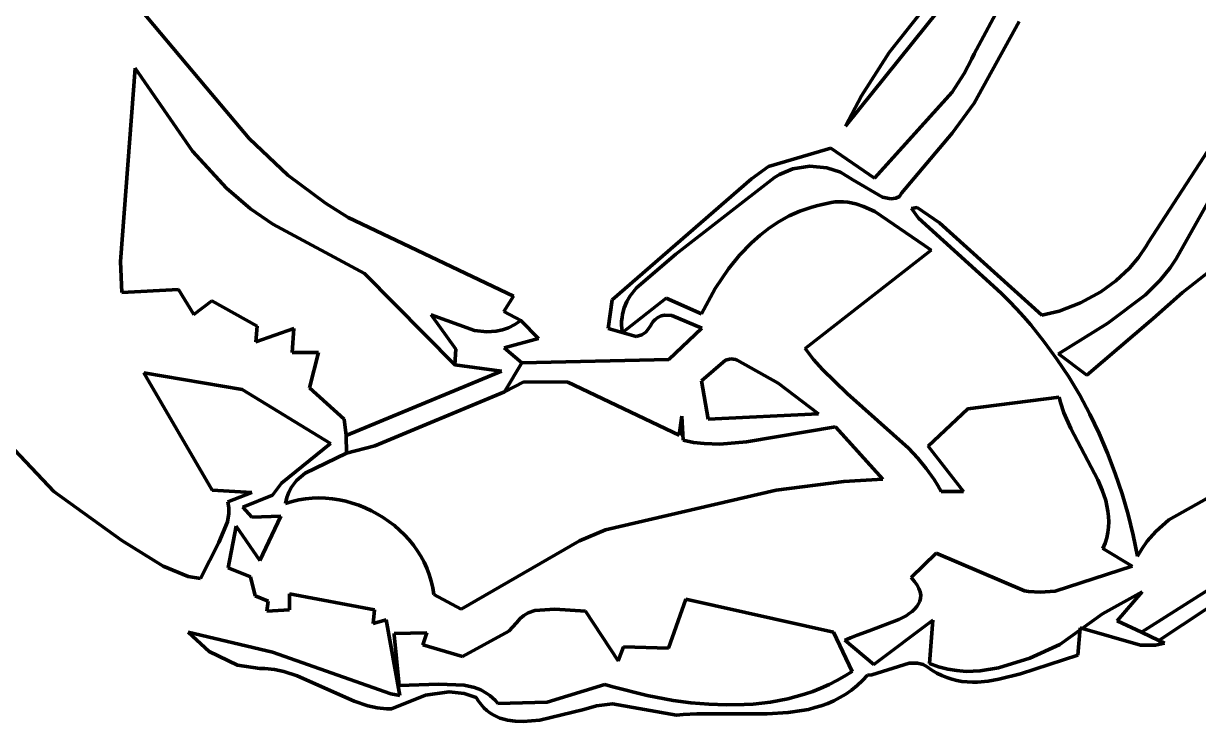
# Model space of a CAD drawing. Header units: millimetres. Extents: x 0 to 8.5, y 0 to 13.2.
# Drawn here: x 2.474 to 3.843, y 0.851 to 1.664 of the extents above; entities that cross this region are included whole.
import ezdxf

# ---------------------------------------------------------------- set-up
doc = ezdxf.new("R2010")
doc.units = ezdxf.units.MM
for name, color, linetype, lineweight in [('color#060606ff', 7, 'CONTINUOUS', 100), ('color#5c5c5cff', 7, 'CONTINUOUS', 100), ('color#ffffffff', 7, 'CONTINUOUS', 100)]:
    doc.layers.add(name, color=color, linetype=linetype, lineweight=lineweight)

msp = doc.modelspace()

# ---------------------------------------------------------------- linework, layer by layer
at = {"layer": 'color#060606ff'}
for p, q in [((3.6354, 1.7978), (3.4317, 1.5443)), ((3.4828, 1.6301), (3.5998, 1.7793)), ((2.5883, 1.7066), (2.6868, 1.5896)), ((3.5816, 1.6287), (3.6148, 1.6901)), ((3.6341, 1.6664), (3.5819, 1.5711)), ((3.9697, 1.6616), (3.8171, 1.3897)), ((3.4506, 1.5796), (3.4828, 1.6301)), ((3.7848, 1.409), (3.9325, 1.6366)), ((3.5699, 1.6057), (3.5789, 1.6228)), ((3.5789, 1.6228), (3.5816, 1.6287)), ((2.604, 1.6119), (2.5869, 1.3867)), ((2.6706, 1.5151), (2.604, 1.6119)), ((3.556, 1.5841), (3.5699, 1.6057)), ((2.6868, 1.5896), (2.7367, 1.5298)), ((3.4317, 1.5443), (3.4506, 1.5796)), ((3.4657, 1.4837), (3.556, 1.5841)), ((3.5819, 1.5711), (3.5561, 1.5363)), ((3.5561, 1.5363), (3.4972, 1.4664)), ((2.7367, 1.5298), (2.782, 1.4871)), ((2.7104, 1.472), (2.6706, 1.5151)), ((3.342, 1.4973), (3.4146, 1.5188)), ((3.4146, 1.5188), (3.4657, 1.4837)), ((3.3224, 1.4828), (3.342, 1.4973)), ((3.3704, 1.4945), (3.3549, 1.4882)), ((3.3901, 1.4976), (3.3704, 1.4945)), ((3.41, 1.4958), (3.3901, 1.4976)), ((3.4258, 1.4906), (3.41, 1.4958)), ((2.782, 1.4871), (2.8256, 1.4545)), ((3.1597, 1.3418), (3.3224, 1.4828)), ((3.3491, 1.4847), (3.234, 1.3951)), ((3.3549, 1.4882), (3.3491, 1.4847)), ((3.4403, 1.482), (3.4258, 1.4906)), ((3.4748, 1.4617), (3.4403, 1.482)), ((2.7382, 1.4479), (2.7104, 1.472)), ((3.4972, 1.4664), (3.4947, 1.4622)), ((2.8256, 1.4545), (2.8521, 1.438)), ((3.3979, 1.4515), (3.4047, 1.4531)), ((3.4047, 1.4531), (3.4099, 1.4544)), ((3.4099, 1.4544), (3.4149, 1.4554)), ((3.4149, 1.4554), (3.4199, 1.456)), ((3.4199, 1.456), (3.4248, 1.4562)), ((3.4248, 1.4562), (3.4296, 1.456)), ((3.4296, 1.456), (3.4344, 1.4556)), ((3.4344, 1.4556), (3.4437, 1.4537)), ((3.4437, 1.4537), (3.4528, 1.4508)), ((3.4845, 1.4597), (3.4748, 1.4617)), ((3.4905, 1.4606), (3.4845, 1.4597)), ((3.4947, 1.4622), (3.4905, 1.4606)), ((2.7645, 1.4302), (2.7382, 1.4479)), ((2.8521, 1.438), (3.0448, 1.3463)), ((3.3543, 1.4331), (3.3661, 1.4397)), ((3.3661, 1.4397), (3.3784, 1.4452)), ((3.3784, 1.4452), (3.3913, 1.4497)), ((3.3913, 1.4497), (3.3979, 1.4515)), ((3.4528, 1.4508), (3.466, 1.4448)), ((3.466, 1.4448), (3.5237, 1.4051)), ((3.5088, 1.4484), (3.5152, 1.4497)), ((3.5169, 1.4373), (3.5088, 1.4484)), ((3.5152, 1.4497), (3.5412, 1.4316)), ((3.8247, 1.3507), (3.9389, 1.4403)), ((2.8712, 1.3725), (2.7645, 1.4302)), ((3.3324, 1.4175), (3.3431, 1.4257)), ((3.3431, 1.4257), (3.3543, 1.4331)), ((3.6044, 1.3578), (3.5169, 1.4373)), ((3.5412, 1.4316), (3.6606, 1.3241)), ((3.3223, 1.4085), (3.3324, 1.4175)), ((3.3081, 1.3939), (3.3223, 1.4085)), ((3.5316, 1.3998), (3.3849, 1.2852)), ((3.5237, 1.4051), (3.5316, 1.3998)), ((3.7732, 1.3912), (3.7821, 1.4044)), ((3.7821, 1.4044), (3.7848, 1.409)), ((2.5869, 1.3867), (2.5883, 1.3504)), ((3.234, 1.3951), (3.188, 1.3559)), ((3.2953, 1.378), (3.3081, 1.3939)), ((3.7628, 1.3789), (3.7732, 1.3912)), ((3.8171, 1.3897), (3.8102, 1.3793)), ((2.9764, 1.2661), (2.8712, 1.3725)), ((3.28, 1.3553), (3.2953, 1.378)), ((3.747, 1.3641), (3.7628, 1.3789)), ((3.8102, 1.3793), (3.7986, 1.3649)), ((3.188, 1.3559), (3.1809, 1.3466)), ((3.6136, 1.3492), (3.6044, 1.3578)), ((3.7295, 1.3513), (3.747, 1.3641)), ((3.7986, 1.3649), (3.7814, 1.3477)), ((2.5883, 1.3504), (2.6544, 1.3539)), ((2.6544, 1.3539), (2.6721, 1.3249)), ((3.0448, 1.3463), (3.0334, 1.3285)), ((3.1717, 1.304), (3.2226, 1.3438)), ((3.1809, 1.3466), (3.177, 1.3399)), ((3.2226, 1.3438), (3.264, 1.3255)), ((3.264, 1.3255), (3.28, 1.3553)), ((3.6225, 1.3404), (3.6136, 1.3492)), ((3.7058, 1.3383), (3.7295, 1.3513)), ((3.7814, 1.3477), (3.7374, 1.3147)), ((3.7903, 1.3202), (3.8247, 1.3507)), ((2.6721, 1.3249), (2.6934, 1.3407)), ((2.6934, 1.3407), (2.7462, 1.3111)), ((3.0334, 1.3285), (3.0532, 1.318)), ((3.1551, 1.3085), (3.1597, 1.3418)), ((3.174, 1.3328), (3.1719, 1.3252)), ((3.177, 1.3399), (3.174, 1.3328)), ((3.6312, 1.3314), (3.6225, 1.3404)), ((3.6396, 1.3221), (3.6312, 1.3314)), ((3.6606, 1.3241), (3.6809, 1.3288)), ((3.6809, 1.3288), (3.7058, 1.3383)), ((2.9993, 1.3063), (2.9488, 1.3244)), ((2.9488, 1.3244), (2.9777, 1.2843)), ((3.0532, 1.318), (3.0462, 1.3132)), ((3.1709, 1.3172), (3.1708, 1.3129)), ((3.1713, 1.3213), (3.1709, 1.3172)), ((3.1719, 1.3252), (3.1713, 1.3213)), ((3.2078, 1.3166), (3.2061, 1.3143)), ((3.2095, 1.3185), (3.2078, 1.3166)), ((3.2132, 1.3215), (3.2095, 1.3185)), ((3.217, 1.3233), (3.2132, 1.3215)), ((3.221, 1.3242), (3.217, 1.3233)), ((3.2294, 1.3236), (3.221, 1.3242)), ((3.2644, 1.3088), (3.2294, 1.3236)), ((3.6478, 1.3127), (3.6396, 1.3221)), ((3.7374, 1.3147), (3.68, 1.279)), ((3.7131, 1.254), (3.7878, 1.3178)), ((3.7878, 1.3178), (3.7903, 1.3202)), ((2.7462, 1.3111), (2.7444, 1.2932)), ((2.7444, 1.2932), (2.7889, 1.3085)), ((2.7889, 1.3085), (2.7868, 1.2806)), ((3.0139, 1.3047), (2.9993, 1.3063)), ((3.0248, 1.3054), (3.0139, 1.3047)), ((3.032, 1.307), (3.0248, 1.3054)), ((3.0391, 1.3095), (3.032, 1.307)), ((3.0462, 1.3132), (3.0391, 1.3095)), ((3.1879, 1.2992), (3.1551, 1.3085)), ((3.1708, 1.3129), (3.1711, 1.3086)), ((3.1711, 1.3086), (3.1717, 1.304)), ((3.1945, 1.3011), (3.1879, 1.2992)), ((3.1991, 1.3044), (3.1945, 1.3011)), ((3.2019, 1.3076), (3.1991, 1.3044)), ((3.2045, 1.3118), (3.2019, 1.3076)), ((3.2061, 1.3143), (3.2045, 1.3118)), ((3.2259, 1.2723), (3.2644, 1.3088)), ((3.6635, 1.2932), (3.6478, 1.3127)), ((3.6782, 1.273), (3.6635, 1.2932)), ((2.7868, 1.2806), (2.8174, 1.2805)), ((2.8174, 1.2805), (2.8071, 1.2396)), ((2.9777, 1.2843), (2.9764, 1.2661)), ((3.3849, 1.2852), (3.3946, 1.2726)), ((3.68, 1.279), (3.7131, 1.254)), ((3.0344, 1.2348), (3.0547, 1.2686)), ((3.0547, 1.2686), (3.2259, 1.2723)), ((3.2918, 1.2717), (3.264, 1.2476)), ((3.2983, 1.2731), (3.2918, 1.2717)), ((3.3037, 1.2724), (3.2983, 1.2731)), ((3.3057, 1.2717), (3.3037, 1.2724)), ((3.3532, 1.2447), (3.3057, 1.2717)), ((3.3946, 1.2726), (3.4051, 1.2606)), ((3.4051, 1.2606), (3.4336, 1.2328)), ((3.6919, 1.2522), (3.6782, 1.273)), ((2.7287, 1.2376), (2.614, 1.2569)), ((2.614, 1.2569), (2.6938, 1.1201)), ((3.0567, 1.2463), (3.0344, 1.2348)), ((3.108, 1.2462), (3.0567, 1.2463)), ((3.2381, 1.1844), (3.108, 1.2462)), ((3.264, 1.2476), (3.2717, 1.2028)), ((3.7047, 1.2307), (3.6919, 1.2522)), ((2.8316, 1.1747), (2.7287, 1.2376)), ((2.8071, 1.2396), (2.8473, 1.2028)), ((3.4004, 1.209), (3.3532, 1.2447)), ((3.4336, 1.2328), (3.5051, 1.1691)), ((3.5745, 1.2148), (3.6807, 1.2284)), ((3.6807, 1.2284), (3.6823, 1.2223)), ((3.6823, 1.2223), (3.6864, 1.2101)), ((3.7165, 1.2086), (3.7047, 1.2307)), ((3.2409, 1.2064), (3.2381, 1.1844)), ((3.2424, 1.1783), (3.2409, 1.2064)), ((3.2717, 1.2028), (3.4004, 1.209)), ((3.5282, 1.1714), (3.5745, 1.2148)), ((3.6864, 1.2101), (3.6945, 1.1921)), ((3.7274, 1.1861), (3.7165, 1.2086)), ((2.8473, 1.2028), (2.85, 1.184)), ((3.4203, 1.1938), (3.3162, 1.1765)), ((3.4752, 1.133), (3.4203, 1.1938)), ((3.6945, 1.1921), (3.726, 1.1322)), ((2.85, 1.184), (2.8503, 1.1632)), ((3.2548, 1.1758), (3.2424, 1.1783)), ((3.7372, 1.1631), (3.7274, 1.1861)), ((2.5093, 1.1185), (2.4631, 1.1671)), ((2.7744, 1.1282), (2.8316, 1.1747)), ((3.2671, 1.1744), (3.2548, 1.1758)), ((3.2855, 1.1739), (3.2671, 1.1744)), ((3.3162, 1.1765), (3.2855, 1.1739)), ((3.5051, 1.1691), (3.5159, 1.1575)), ((3.5694, 1.1185), (3.5282, 1.1714)), ((2.8503, 1.1632), (2.8019, 1.1399)), ((3.5159, 1.1575), (3.5259, 1.1454)), ((3.7462, 1.1396), (3.7372, 1.1631)), ((2.8019, 1.1399), (2.7921, 1.1313)), ((3.5259, 1.1454), (3.5351, 1.1325)), ((3.7541, 1.1159), (3.7462, 1.1396)), ((2.7638, 1.1142), (2.7744, 1.1282)), ((2.7862, 1.1236), (2.7831, 1.1179)), ((2.7921, 1.1313), (2.7862, 1.1236)), ((3.351, 1.1203), (3.4298, 1.1302)), ((3.4298, 1.1302), (3.4752, 1.133)), ((3.5351, 1.1325), (3.5394, 1.1257)), ((3.5394, 1.1257), (3.5434, 1.1187)), ((3.726, 1.1322), (3.7311, 1.1201)), ((3.8878, 1.1301), (3.8085, 1.0854)), ((2.5885, 1.0616), (2.5093, 1.1185)), ((2.6938, 1.1201), (2.7398, 1.1176)), ((2.7398, 1.1176), (2.7119, 1.1066)), ((2.7295, 1.1002), (2.7638, 1.1142)), ((2.7808, 1.1115), (2.7793, 1.1046)), ((2.7831, 1.1179), (2.7808, 1.1115)), ((2.7946, 1.1088), (2.8023, 1.1101)), ((2.8023, 1.1101), (2.8102, 1.1108)), ((2.8102, 1.1108), (2.818, 1.1111)), ((2.818, 1.1111), (2.8259, 1.1108)), ((2.8259, 1.1108), (2.8337, 1.1101)), ((2.8337, 1.1101), (2.8416, 1.1088)), ((3.152, 1.0741), (3.351, 1.1203)), ((3.5434, 1.1187), (3.5694, 1.1185)), ((3.7311, 1.1201), (3.735, 1.108)), ((3.7611, 1.0918), (3.7541, 1.1159)), ((2.7119, 1.1066), (2.7129, 1.0997)), ((2.7129, 1.0997), (2.713, 1.093)), ((2.7397, 1.0887), (2.7295, 1.1002)), ((2.7793, 1.1046), (2.7869, 1.107)), ((2.7869, 1.107), (2.7946, 1.1088)), ((2.8416, 1.1088), (2.8493, 1.1072)), ((2.8493, 1.1072), (2.857, 1.105)), ((2.857, 1.105), (2.8645, 1.1025)), ((2.8645, 1.1025), (2.8719, 1.0995)), ((2.8719, 1.0995), (2.8792, 1.0961)), ((2.8792, 1.0961), (2.8862, 1.0923)), ((3.735, 1.108), (3.7365, 1.1019)), ((3.7365, 1.1019), (3.7376, 1.0958)), ((3.7376, 1.0958), (3.7383, 1.0896)), ((2.7116, 1.0833), (2.7016, 1.059)), ((2.713, 1.093), (2.7116, 1.0833)), ((2.7737, 1.0898), (2.7397, 1.0887)), ((2.7492, 1.0381), (2.7737, 1.0898)), ((2.8862, 1.0923), (2.893, 1.0882)), ((2.893, 1.0882), (2.8996, 1.0837)), ((2.8996, 1.0837), (2.906, 1.0788)), ((3.7383, 1.0896), (3.7385, 1.0834)), ((3.7385, 1.0834), (3.7383, 1.0772)), ((3.7672, 1.0676), (3.7611, 1.0918)), ((3.8085, 1.0854), (3.7935, 1.0721)), ((2.7122, 1.0297), (2.7216, 1.0783)), ((2.7216, 1.0783), (2.7492, 1.0381)), ((2.906, 1.0788), (2.912, 1.0737)), ((2.912, 1.0737), (2.9177, 1.0682)), ((2.9177, 1.0682), (2.9231, 1.0623)), ((3.1216, 1.061), (3.152, 1.0741)), ((3.7375, 1.071), (3.7362, 1.0647)), ((3.7383, 1.0772), (3.7375, 1.071)), ((3.7935, 1.0721), (3.7835, 1.0607)), ((2.6367, 1.0316), (2.5885, 1.0616)), ((2.7016, 1.059), (2.68, 1.0172)), ((2.9231, 1.0623), (2.9281, 1.0562)), ((2.9281, 1.0562), (2.9327, 1.0499)), ((2.9839, 0.9814), (3.1216, 1.061)), ((3.7343, 1.0584), (3.7318, 1.052)), ((3.7362, 1.0647), (3.7343, 1.0584)), ((3.7722, 1.0431), (3.7672, 1.0676)), ((3.7835, 1.0607), (3.7776, 1.0522)), ((2.9327, 1.0499), (2.9369, 1.0432)), ((2.9369, 1.0432), (2.9407, 1.0363)), ((3.5376, 1.0468), (3.5082, 1.0185)), ((3.6405, 1.0028), (3.5376, 1.0468)), ((3.7318, 1.052), (3.7658, 1.0316)), ((3.7776, 1.0522), (3.7722, 1.0431)), ((2.6658, 1.0194), (2.6367, 1.0316)), ((2.7384, 1.0192), (2.7122, 1.0297)), ((2.9407, 1.0363), (2.9439, 1.0292)), ((2.9439, 1.0292), (2.9467, 1.0218)), ((3.7658, 1.0316), (3.6763, 1.0025)), ((2.68, 1.0172), (2.6658, 1.0194)), ((2.7437, 0.9971), (2.7384, 1.0192)), ((2.9467, 1.0218), (2.949, 1.0142)), ((2.949, 1.0142), (2.9508, 1.0065)), ((3.5082, 1.0185), (3.5122, 1.0139)), ((3.5122, 1.0139), (3.5152, 1.0095)), ((2.9508, 1.0065), (2.9519, 0.9985)), ((3.5152, 1.0095), (3.5174, 1.0054)), ((3.5174, 1.0054), (3.5188, 1.0015)), ((3.5188, 1.0015), (3.5194, 0.9977)), ((3.6451, 1.0022), (3.6405, 1.0028)), ((3.6585, 1.0013), (3.6451, 1.0022)), ((3.6763, 1.0025), (3.6585, 1.0013)), ((3.7312, 0.9762), (3.7774, 1.0015)), ((3.7774, 1.0015), (3.7482, 0.968)), ((2.7589, 0.9909), (2.7437, 0.9971)), ((2.7575, 0.9792), (2.7589, 0.9909)), ((2.7839, 0.9993), (2.7836, 0.9805)), ((2.8827, 0.9805), (2.7839, 0.9993)), ((2.9519, 0.9985), (2.9839, 0.9814)), ((3.2456, 0.9932), (3.2256, 0.9361)), ((3.4176, 0.9545), (3.2456, 0.9932)), ((3.517, 0.9876), (3.515, 0.9845)), ((3.5185, 0.9908), (3.517, 0.9876)), ((3.5193, 0.9942), (3.5185, 0.9908)), ((3.5194, 0.9977), (3.5193, 0.9942)), ((2.7836, 0.9805), (2.7575, 0.9792)), ((2.8811, 0.9648), (2.8827, 0.9805)), ((3.057, 0.9742), (3.0525, 0.9704)), ((3.0619, 0.9771), (3.057, 0.9742)), ((3.0698, 0.9799), (3.0619, 0.9771)), ((3.0931, 0.9813), (3.0698, 0.9799)), ((3.1286, 0.9792), (3.0931, 0.9813)), ((3.1668, 0.9213), (3.1286, 0.9792)), ((3.5023, 0.9738), (3.4938, 0.9693)), ((3.5061, 0.9763), (3.5023, 0.9738)), ((3.5095, 0.9789), (3.5061, 0.9763)), ((3.5125, 0.9817), (3.5095, 0.9789)), ((3.515, 0.9845), (3.5125, 0.9817)), ((3.6815, 0.9401), (3.7312, 0.9762)), ((2.8966, 0.9691), (2.8811, 0.9648)), ((2.9124, 0.8808), (2.8966, 0.9691)), ((3.0484, 0.9656), (3.0394, 0.9558)), ((3.0525, 0.9704), (3.0484, 0.9656)), ((3.4938, 0.9693), (3.4594, 0.9561)), ((3.4646, 0.9171), (3.5336, 0.9687)), ((3.5336, 0.9687), (3.5295, 0.918)), ((3.7053, 0.9598), (3.7025, 0.928)), ((3.7755, 0.9396), (3.7053, 0.9598)), ((3.7482, 0.968), (3.7766, 0.9546)), ((2.6903, 0.9323), (2.6655, 0.9545)), ((2.6655, 0.9545), (2.7641, 0.9313)), ((2.9439, 0.954), (2.9056, 0.9533)), ((2.9056, 0.9533), (2.9057, 0.9517)), ((2.9057, 0.9517), (2.9115, 0.8924)), ((2.939, 0.94), (2.9439, 0.954)), ((3.0394, 0.9558), (2.9854, 0.9262)), ((3.4397, 0.909), (3.4176, 0.9545)), ((3.434, 0.9467), (3.4309, 0.9452)), ((3.4309, 0.9452), (3.4646, 0.9171)), ((3.4375, 0.9482), (3.434, 0.9467)), ((3.4413, 0.9498), (3.4375, 0.9482)), ((3.4455, 0.9513), (3.4413, 0.9498)), ((3.4594, 0.9561), (3.4455, 0.9513)), ((3.7766, 0.9546), (3.7971, 0.9449)), ((2.723, 0.9163), (2.6903, 0.9323)), ((2.7641, 0.9313), (2.9017, 0.8828)), ((2.9854, 0.9262), (2.939, 0.94)), ((3.1729, 0.9376), (3.1668, 0.9213)), ((3.2256, 0.9361), (3.1729, 0.9376)), ((3.6465, 0.9244), (3.6815, 0.9401)), ((3.7929, 0.9397), (3.7755, 0.9396)), ((3.8036, 0.9418), (3.7929, 0.9397)), ((3.7971, 0.9449), (3.8036, 0.9418)), ((3.506, 0.9186), (3.4623, 0.9051)), ((3.5155, 0.9187), (3.506, 0.9186)), ((3.5224, 0.9168), (3.5155, 0.9187)), ((3.5295, 0.918), (3.5402, 0.9142)), ((3.6099, 0.913), (3.6465, 0.9244)), ((3.7025, 0.928), (3.6356, 0.9063)), ((2.7493, 0.9123), (2.723, 0.9163)), ((2.7551, 0.9122), (2.7493, 0.9123)), ((2.7662, 0.9111), (2.7551, 0.9122)), ((2.7771, 0.9089), (2.7662, 0.9111)), ((2.7929, 0.9039), (2.7771, 0.9089)), ((2.8593, 0.8742), (2.7929, 0.9039)), ((3.4308, 0.9034), (3.4397, 0.909)), ((3.4575, 0.9046), (3.4515, 0.8982)), ((3.4623, 0.9051), (3.4575, 0.9046)), ((3.5269, 0.9144), (3.5224, 0.9168)), ((3.5325, 0.9104), (3.5269, 0.9144)), ((3.5381, 0.907), (3.5325, 0.9104)), ((3.5439, 0.9041), (3.5381, 0.907)), ((3.5402, 0.9142), (3.5509, 0.9115)), ((3.5497, 0.9017), (3.5439, 0.9041)), ((3.5509, 0.9115), (3.5617, 0.9098)), ((3.5617, 0.9098), (3.5725, 0.909)), ((3.5725, 0.909), (3.5886, 0.9096)), ((3.5886, 0.9096), (3.6099, 0.913)), ((3.6356, 0.9063), (3.6106, 0.8997)), ((2.9115, 0.8924), (2.958, 0.8939)), ((2.958, 0.8939), (2.9874, 0.893)), ((2.9874, 0.893), (2.9993, 0.8903)), ((2.9993, 0.8903), (3.0068, 0.8873)), ((3.0839, 0.8729), (3.1512, 0.8938)), ((3.1512, 0.8938), (3.1608, 0.8909)), ((3.1608, 0.8909), (3.2005, 0.881)), ((3.4032, 0.8895), (3.4126, 0.8936)), ((3.4126, 0.8936), (3.4218, 0.8983)), ((3.4218, 0.8983), (3.4308, 0.9034)), ((3.4452, 0.8924), (3.4388, 0.8872)), ((3.4515, 0.8982), (3.4452, 0.8924)), ((3.5556, 0.8998), (3.5497, 0.9017)), ((3.5615, 0.8983), (3.5556, 0.8998)), ((3.5675, 0.8973), (3.5615, 0.8983)), ((3.5736, 0.8967), (3.5675, 0.8973)), ((3.5797, 0.8964), (3.5736, 0.8967)), ((3.5858, 0.8965), (3.5797, 0.8964)), ((3.5982, 0.8976), (3.5858, 0.8965)), ((3.6106, 0.8997), (3.5982, 0.8976)), ((2.9017, 0.8828), (2.9124, 0.8808)), ((2.9422, 0.8812), (2.9026, 0.8652)), ((2.9697, 0.885), (2.9422, 0.8812)), ((2.9872, 0.8831), (2.9697, 0.885)), ((3.0014, 0.8787), (2.9872, 0.8831)), ((3.0041, 0.8742), (3.0014, 0.8787)), ((3.0068, 0.8873), (3.0139, 0.8833)), ((3.0139, 0.8833), (3.0173, 0.8808)), ((3.0173, 0.8808), (3.0205, 0.8781)), ((3.0205, 0.8781), (3.0237, 0.8749)), ((3.2005, 0.881), (3.2311, 0.8752)), ((3.3544, 0.8749), (3.3644, 0.877)), ((3.3644, 0.877), (3.3743, 0.8795)), ((3.3743, 0.8795), (3.384, 0.8824)), ((3.384, 0.8824), (3.3937, 0.8857)), ((3.3937, 0.8857), (3.4032, 0.8895)), ((3.4252, 0.8784), (3.4182, 0.8748)), ((3.4321, 0.8825), (3.4252, 0.8784)), ((3.4388, 0.8872), (3.4321, 0.8825)), ((2.8751, 0.869), (2.8593, 0.8742)), ((2.8858, 0.8666), (2.8751, 0.869)), ((2.8969, 0.8654), (2.8858, 0.8666)), ((2.9026, 0.8652), (2.8969, 0.8654)), ((3.0071, 0.8702), (3.0041, 0.8742)), ((3.0103, 0.8666), (3.0071, 0.8702)), ((3.0137, 0.8634), (3.0103, 0.8666)), ((3.0173, 0.8606), (3.0137, 0.8634)), ((3.0237, 0.8749), (3.0267, 0.8715)), ((3.0267, 0.8715), (3.0839, 0.8729)), ((3.1268, 0.8644), (3.0756, 0.8523)), ((3.1417, 0.8689), (3.1268, 0.8644)), ((3.1604, 0.8712), (3.1417, 0.8689)), ((3.2347, 0.8579), (3.1604, 0.8712)), ((3.2311, 0.8752), (3.2517, 0.8724)), ((3.2517, 0.8724), (3.2724, 0.8706)), ((3.2724, 0.8706), (3.2931, 0.8698)), ((3.2931, 0.8698), (3.3138, 0.8702)), ((3.3138, 0.8702), (3.324, 0.8709)), ((3.324, 0.8709), (3.3342, 0.8719)), ((3.3342, 0.8719), (3.3444, 0.8732)), ((3.3444, 0.8732), (3.3544, 0.8749)), ((3.3807, 0.8632), (3.3649, 0.8609)), ((3.3885, 0.8647), (3.3807, 0.8632)), ((3.3961, 0.8667), (3.3885, 0.8647)), ((3.4036, 0.869), (3.3961, 0.8667)), ((3.411, 0.8717), (3.4036, 0.869)), ((3.4182, 0.8748), (3.411, 0.8717)), ((3.0211, 0.8583), (3.0173, 0.8606)), ((3.025, 0.8562), (3.0211, 0.8583)), ((3.0291, 0.8545), (3.025, 0.8562)), ((3.0334, 0.8532), (3.0291, 0.8545)), ((3.0377, 0.8521), (3.0334, 0.8532)), ((3.0468, 0.8509), (3.0377, 0.8521)), ((3.0562, 0.8506), (3.0468, 0.8509)), ((3.0756, 0.8523), (3.0562, 0.8506)), ((3.2425, 0.8586), (3.2347, 0.8579)), ((3.2584, 0.8595), (3.2425, 0.8586)), ((3.3406, 0.8593), (3.2584, 0.8595)), ((3.3649, 0.8609), (3.3406, 0.8593))]:
    msp.add_line(p, q, dxfattribs=at)
at = {"layer": 'color#5c5c5cff'}
for p, q in [((2.9488, 1.3244), (2.9993, 1.3063)), ((2.9777, 1.2843), (2.9488, 1.3244)), ((3.0462, 1.3132), (3.0532, 1.318)), ((3.0532, 1.318), (3.0739, 1.2968)), ((2.9993, 1.3063), (3.0139, 1.3047)), ((3.0139, 1.3047), (3.0248, 1.3054)), ((3.0248, 1.3054), (3.032, 1.307)), ((3.032, 1.307), (3.0391, 1.3095)), ((3.0391, 1.3095), (3.0462, 1.3132)), ((3.0739, 1.2968), (3.034, 1.2862)), ((2.9764, 1.2661), (2.9777, 1.2843)), ((3.034, 1.2862), (3.0547, 1.2686)), ((3.0308, 1.2587), (2.9764, 1.2661)), ((3.0547, 1.2686), (3.0344, 1.2348)), ((2.85, 1.184), (3.0308, 1.2587)), ((3.0344, 1.2348), (2.8834, 1.1718)), ((2.8503, 1.1632), (2.85, 1.184)), ((2.8834, 1.1718), (2.8503, 1.1632)), ((3.7766, 0.9546), (3.9282, 1.0506)), ((3.9306, 1.0339), (3.7971, 0.9449)), ((3.7971, 0.9449), (3.7766, 0.9546))]:
    msp.add_line(p, q, dxfattribs=at)
at = {"layer": 'color#ffffffff'}
for p, q in [((3.4317, 1.5443), (3.6354, 1.7978)), ((3.5998, 1.7793), (3.4828, 1.6301)), ((2.6868, 1.5896), (2.5883, 1.7066)), ((3.6148, 1.6901), (3.5816, 1.6287)), ((3.5819, 1.5711), (3.6341, 1.6664)), ((3.8171, 1.3897), (3.9697, 1.6616)), ((3.4828, 1.6301), (3.4506, 1.5796)), ((3.9325, 1.6366), (3.7848, 1.409)), ((3.5789, 1.6228), (3.5699, 1.6057)), ((3.5816, 1.6287), (3.5789, 1.6228)), ((2.5869, 1.3867), (2.604, 1.6119)), ((2.604, 1.6119), (2.6706, 1.5151)), ((3.5699, 1.6057), (3.556, 1.5841)), ((2.7367, 1.5298), (2.6868, 1.5896)), ((3.4506, 1.5796), (3.4317, 1.5443)), ((3.556, 1.5841), (3.4657, 1.4837)), ((3.5561, 1.5363), (3.5819, 1.5711)), ((3.4972, 1.4664), (3.5561, 1.5363)), ((2.782, 1.4871), (2.7367, 1.5298)), ((2.6706, 1.5151), (2.7104, 1.472)), ((3.4146, 1.5188), (3.342, 1.4973)), ((3.4657, 1.4837), (3.4146, 1.5188)), ((3.342, 1.4973), (3.3224, 1.4828)), ((3.3549, 1.4882), (3.3704, 1.4945)), ((3.3704, 1.4945), (3.3901, 1.4976)), ((3.3901, 1.4976), (3.41, 1.4958)), ((3.41, 1.4958), (3.4258, 1.4906)), ((2.8256, 1.4545), (2.782, 1.4871)), ((3.3224, 1.4828), (3.1597, 1.3418)), ((3.234, 1.3951), (3.3491, 1.4847)), ((3.3491, 1.4847), (3.3549, 1.4882)), ((3.4258, 1.4906), (3.4403, 1.482)), ((3.4403, 1.482), (3.4748, 1.4617)), ((2.7104, 1.472), (2.7382, 1.4479)), ((3.4947, 1.4622), (3.4972, 1.4664)), ((2.8521, 1.438), (2.8256, 1.4545)), ((3.4047, 1.4531), (3.3979, 1.4515)), ((3.4099, 1.4544), (3.4047, 1.4531)), ((3.4149, 1.4554), (3.4099, 1.4544)), ((3.4199, 1.456), (3.4149, 1.4554)), ((3.4248, 1.4562), (3.4199, 1.456)), ((3.4296, 1.456), (3.4248, 1.4562)), ((3.4344, 1.4556), (3.4296, 1.456)), ((3.4437, 1.4537), (3.4344, 1.4556)), ((3.4528, 1.4508), (3.4437, 1.4537)), ((3.4748, 1.4617), (3.4845, 1.4597)), ((3.4845, 1.4597), (3.4905, 1.4606)), ((3.4905, 1.4606), (3.4947, 1.4622)), ((2.7382, 1.4479), (2.7645, 1.4302)), ((3.0448, 1.3463), (2.8521, 1.438)), ((3.3661, 1.4397), (3.3543, 1.4331)), ((3.3784, 1.4452), (3.3661, 1.4397)), ((3.3913, 1.4497), (3.3784, 1.4452)), ((3.3979, 1.4515), (3.3913, 1.4497)), ((3.466, 1.4448), (3.4528, 1.4508)), ((3.5237, 1.4051), (3.466, 1.4448)), ((3.5152, 1.4497), (3.5088, 1.4484)), ((3.5088, 1.4484), (3.5169, 1.4373)), ((3.5412, 1.4316), (3.5152, 1.4497)), ((3.9389, 1.4403), (3.8247, 1.3507)), ((2.7645, 1.4302), (2.8712, 1.3725)), ((3.3431, 1.4257), (3.3324, 1.4175)), ((3.3543, 1.4331), (3.3431, 1.4257)), ((3.5169, 1.4373), (3.6044, 1.3578)), ((3.6606, 1.3241), (3.5412, 1.4316)), ((3.3324, 1.4175), (3.3223, 1.4085)), ((3.3223, 1.4085), (3.3081, 1.3939)), ((3.3849, 1.2852), (3.5316, 1.3998)), ((3.5316, 1.3998), (3.5237, 1.4051)), ((3.7821, 1.4044), (3.7732, 1.3912)), ((3.7848, 1.409), (3.7821, 1.4044)), ((2.5883, 1.3504), (2.5869, 1.3867)), ((3.188, 1.3559), (3.234, 1.3951)), ((3.3081, 1.3939), (3.2953, 1.378)), ((3.7732, 1.3912), (3.7628, 1.3789)), ((3.8102, 1.3793), (3.8171, 1.3897)), ((2.8712, 1.3725), (2.9764, 1.2661)), ((3.2953, 1.378), (3.28, 1.3553)), ((3.7628, 1.3789), (3.747, 1.3641)), ((3.7986, 1.3649), (3.8102, 1.3793)), ((3.1809, 1.3466), (3.188, 1.3559)), ((3.6044, 1.3578), (3.6136, 1.3492)), ((3.747, 1.3641), (3.7295, 1.3513)), ((3.7814, 1.3477), (3.7986, 1.3649)), ((2.6544, 1.3539), (2.5883, 1.3504)), ((2.6721, 1.3249), (2.6544, 1.3539)), ((3.0334, 1.3285), (3.0448, 1.3463)), ((3.2226, 1.3438), (3.1717, 1.304)), ((3.177, 1.3399), (3.1809, 1.3466)), ((3.264, 1.3255), (3.2226, 1.3438)), ((3.28, 1.3553), (3.264, 1.3255)), ((3.6136, 1.3492), (3.6225, 1.3404)), ((3.7295, 1.3513), (3.7058, 1.3383)), ((3.7374, 1.3147), (3.7814, 1.3477)), ((3.8247, 1.3507), (3.7903, 1.3202)), ((2.6934, 1.3407), (2.6721, 1.3249)), ((2.7462, 1.3111), (2.6934, 1.3407)), ((3.0532, 1.318), (3.0334, 1.3285)), ((3.1597, 1.3418), (3.1551, 1.3085)), ((3.1719, 1.3252), (3.174, 1.3328)), ((3.174, 1.3328), (3.177, 1.3399)), ((3.6225, 1.3404), (3.6312, 1.3314)), ((3.6312, 1.3314), (3.6396, 1.3221)), ((3.6809, 1.3288), (3.6606, 1.3241)), ((3.7058, 1.3383), (3.6809, 1.3288)), ((3.0739, 1.2968), (3.0532, 1.318)), ((3.1708, 1.3129), (3.1709, 1.3172)), ((3.1709, 1.3172), (3.1713, 1.3213)), ((3.1713, 1.3213), (3.1719, 1.3252)), ((3.2061, 1.3143), (3.2078, 1.3166)), ((3.2078, 1.3166), (3.2095, 1.3185)), ((3.2095, 1.3185), (3.2132, 1.3215)), ((3.2132, 1.3215), (3.217, 1.3233)), ((3.217, 1.3233), (3.221, 1.3242)), ((3.221, 1.3242), (3.2294, 1.3236)), ((3.2294, 1.3236), (3.2644, 1.3088)), ((3.6396, 1.3221), (3.6478, 1.3127)), ((3.68, 1.279), (3.7374, 1.3147)), ((3.7878, 1.3178), (3.7131, 1.254)), ((3.7903, 1.3202), (3.7878, 1.3178)), ((2.7444, 1.2932), (2.7462, 1.3111)), ((2.7889, 1.3085), (2.7444, 1.2932)), ((2.7868, 1.2806), (2.7889, 1.3085)), ((3.1551, 1.3085), (3.1879, 1.2992)), ((3.1711, 1.3086), (3.1708, 1.3129)), ((3.1717, 1.304), (3.1711, 1.3086)), ((3.1879, 1.2992), (3.1945, 1.3011)), ((3.1945, 1.3011), (3.1991, 1.3044)), ((3.1991, 1.3044), (3.2019, 1.3076)), ((3.2019, 1.3076), (3.2045, 1.3118)), ((3.2045, 1.3118), (3.2061, 1.3143)), ((3.2644, 1.3088), (3.2259, 1.2723)), ((3.6478, 1.3127), (3.6635, 1.2932)), ((3.034, 1.2862), (3.0739, 1.2968)), ((3.6635, 1.2932), (3.6782, 1.273)), ((2.8174, 1.2805), (2.7868, 1.2806)), ((2.8071, 1.2396), (2.8174, 1.2805)), ((3.0547, 1.2686), (3.034, 1.2862)), ((3.3946, 1.2726), (3.3849, 1.2852)), ((3.7131, 1.254), (3.68, 1.279)), ((2.9764, 1.2661), (3.0308, 1.2587)), ((3.2259, 1.2723), (3.0547, 1.2686)), ((3.264, 1.2476), (3.2918, 1.2717)), ((3.2918, 1.2717), (3.2983, 1.2731)), ((3.2983, 1.2731), (3.3037, 1.2724)), ((3.3037, 1.2724), (3.3057, 1.2717)), ((3.3057, 1.2717), (3.3532, 1.2447)), ((3.4051, 1.2606), (3.3946, 1.2726)), ((3.4336, 1.2328), (3.4051, 1.2606)), ((3.6782, 1.273), (3.6919, 1.2522)), ((2.6938, 1.1201), (2.614, 1.2569)), ((2.614, 1.2569), (2.7287, 1.2376)), ((3.0308, 1.2587), (2.85, 1.184)), ((3.0344, 1.2348), (3.0567, 1.2463)), ((3.0567, 1.2463), (3.108, 1.2462)), ((3.108, 1.2462), (3.2381, 1.1844)), ((3.2717, 1.2028), (3.264, 1.2476)), ((3.6919, 1.2522), (3.7047, 1.2307)), ((2.7287, 1.2376), (2.8316, 1.1747)), ((2.8473, 1.2028), (2.8071, 1.2396)), ((2.8834, 1.1718), (3.0344, 1.2348)), ((3.3532, 1.2447), (3.4004, 1.209)), ((3.5051, 1.1691), (3.4336, 1.2328)), ((3.6807, 1.2284), (3.5745, 1.2148)), ((3.6823, 1.2223), (3.6807, 1.2284)), ((3.6864, 1.2101), (3.6823, 1.2223)), ((3.7047, 1.2307), (3.7165, 1.2086)), ((3.2381, 1.1844), (3.2409, 1.2064)), ((3.2409, 1.2064), (3.2424, 1.1783)), ((3.4004, 1.209), (3.2717, 1.2028)), ((3.5745, 1.2148), (3.5282, 1.1714)), ((3.6945, 1.1921), (3.6864, 1.2101)), ((3.7165, 1.2086), (3.7274, 1.1861)), ((2.85, 1.184), (2.8473, 1.2028)), ((3.3162, 1.1765), (3.4203, 1.1938)), ((3.4203, 1.1938), (3.4752, 1.133)), ((3.726, 1.1322), (3.6945, 1.1921)), ((3.2424, 1.1783), (3.2548, 1.1758)), ((3.7274, 1.1861), (3.7372, 1.1631)), ((2.4631, 1.1671), (2.5093, 1.1185)), ((2.8316, 1.1747), (2.7744, 1.1282)), ((2.8503, 1.1632), (2.8834, 1.1718)), ((3.2548, 1.1758), (3.2671, 1.1744)), ((3.2671, 1.1744), (3.2855, 1.1739)), ((3.2855, 1.1739), (3.3162, 1.1765)), ((3.5159, 1.1575), (3.5051, 1.1691)), ((3.5282, 1.1714), (3.5694, 1.1185)), ((2.8019, 1.1399), (2.8503, 1.1632)), ((3.5259, 1.1454), (3.5159, 1.1575)), ((3.7372, 1.1631), (3.7462, 1.1396)), ((2.7921, 1.1313), (2.8019, 1.1399)), ((3.5351, 1.1325), (3.5259, 1.1454)), ((3.7462, 1.1396), (3.7541, 1.1159)), ((2.7744, 1.1282), (2.7638, 1.1142)), ((2.7831, 1.1179), (2.7862, 1.1236)), ((2.7862, 1.1236), (2.7921, 1.1313)), ((3.4298, 1.1302), (3.351, 1.1203)), ((3.4752, 1.133), (3.4298, 1.1302)), ((3.5394, 1.1257), (3.5351, 1.1325)), ((3.5434, 1.1187), (3.5394, 1.1257)), ((3.7311, 1.1201), (3.726, 1.1322)), ((3.8085, 1.0854), (3.8878, 1.1301)), ((2.5093, 1.1185), (2.5885, 1.0616)), ((2.7398, 1.1176), (2.6938, 1.1201)), ((2.7119, 1.1066), (2.7398, 1.1176)), ((2.7638, 1.1142), (2.7295, 1.1002)), ((2.7793, 1.1046), (2.7808, 1.1115)), ((2.7808, 1.1115), (2.7831, 1.1179)), ((2.8023, 1.1101), (2.7946, 1.1088)), ((2.8102, 1.1108), (2.8023, 1.1101)), ((2.818, 1.1111), (2.8102, 1.1108)), ((2.8259, 1.1108), (2.818, 1.1111)), ((2.8337, 1.1101), (2.8259, 1.1108)), ((2.8416, 1.1088), (2.8337, 1.1101)), ((3.351, 1.1203), (3.152, 1.0741)), ((3.5694, 1.1185), (3.5434, 1.1187)), ((3.735, 1.108), (3.7311, 1.1201)), ((3.7541, 1.1159), (3.7611, 1.0918)), ((2.7129, 1.0997), (2.7119, 1.1066)), ((2.713, 1.093), (2.7129, 1.0997)), ((2.7295, 1.1002), (2.7397, 1.0887)), ((2.7869, 1.107), (2.7793, 1.1046)), ((2.7946, 1.1088), (2.7869, 1.107)), ((2.8493, 1.1072), (2.8416, 1.1088)), ((2.857, 1.105), (2.8493, 1.1072)), ((2.8645, 1.1025), (2.857, 1.105)), ((2.8719, 1.0995), (2.8645, 1.1025)), ((2.8792, 1.0961), (2.8719, 1.0995)), ((2.8862, 1.0923), (2.8792, 1.0961)), ((3.7365, 1.1019), (3.735, 1.108)), ((3.7376, 1.0958), (3.7365, 1.1019)), ((3.7383, 1.0896), (3.7376, 1.0958)), ((2.7016, 1.059), (2.7116, 1.0833)), ((2.7116, 1.0833), (2.713, 1.093)), ((2.7397, 1.0887), (2.7737, 1.0898)), ((2.7737, 1.0898), (2.7492, 1.0381)), ((2.893, 1.0882), (2.8862, 1.0923)), ((2.8996, 1.0837), (2.893, 1.0882)), ((2.906, 1.0788), (2.8996, 1.0837)), ((3.7385, 1.0834), (3.7383, 1.0896)), ((3.7383, 1.0772), (3.7385, 1.0834)), ((3.7611, 1.0918), (3.7672, 1.0676)), ((3.7935, 1.0721), (3.8085, 1.0854)), ((2.7216, 1.0783), (2.7122, 1.0297)), ((2.7492, 1.0381), (2.7216, 1.0783)), ((2.912, 1.0737), (2.906, 1.0788)), ((2.9177, 1.0682), (2.912, 1.0737)), ((2.9231, 1.0623), (2.9177, 1.0682)), ((3.152, 1.0741), (3.1216, 1.061)), ((3.7362, 1.0647), (3.7375, 1.071)), ((3.7375, 1.071), (3.7383, 1.0772)), ((3.7835, 1.0607), (3.7935, 1.0721)), ((2.5885, 1.0616), (2.6367, 1.0316)), ((2.68, 1.0172), (2.7016, 1.059)), ((2.9281, 1.0562), (2.9231, 1.0623)), ((2.9327, 1.0499), (2.9281, 1.0562)), ((3.1216, 1.061), (2.9839, 0.9814)), ((3.7318, 1.052), (3.7343, 1.0584)), ((3.7343, 1.0584), (3.7362, 1.0647)), ((3.7672, 1.0676), (3.7722, 1.0431)), ((3.7776, 1.0522), (3.7835, 1.0607)), ((2.9369, 1.0432), (2.9327, 1.0499)), ((2.9407, 1.0363), (2.9369, 1.0432)), ((3.5082, 1.0185), (3.5376, 1.0468)), ((3.5376, 1.0468), (3.6405, 1.0028)), ((3.7658, 1.0316), (3.7318, 1.052)), ((3.7722, 1.0431), (3.7776, 1.0522)), ((3.9282, 1.0506), (3.7766, 0.9546)), ((2.6367, 1.0316), (2.6658, 1.0194)), ((2.7122, 1.0297), (2.7384, 1.0192)), ((2.9439, 1.0292), (2.9407, 1.0363)), ((2.9467, 1.0218), (2.9439, 1.0292)), ((3.6763, 1.0025), (3.7658, 1.0316)), ((3.7971, 0.9449), (3.9306, 1.0339)), ((2.6658, 1.0194), (2.68, 1.0172)), ((2.7384, 1.0192), (2.7437, 0.9971)), ((2.949, 1.0142), (2.9467, 1.0218)), ((2.9508, 1.0065), (2.949, 1.0142)), ((3.5122, 1.0139), (3.5082, 1.0185)), ((3.5152, 1.0095), (3.5122, 1.0139)), ((2.9519, 0.9985), (2.9508, 1.0065)), ((3.5174, 1.0054), (3.5152, 1.0095)), ((3.5188, 1.0015), (3.5174, 1.0054)), ((3.5194, 0.9977), (3.5188, 1.0015)), ((3.6405, 1.0028), (3.6451, 1.0022)), ((3.6451, 1.0022), (3.6585, 1.0013)), ((3.6585, 1.0013), (3.6763, 1.0025)), ((3.7774, 1.0015), (3.7312, 0.9762)), ((3.7482, 0.968), (3.7774, 1.0015)), ((2.7437, 0.9971), (2.7589, 0.9909)), ((2.7589, 0.9909), (2.7575, 0.9792)), ((2.7836, 0.9805), (2.7839, 0.9993)), ((2.7839, 0.9993), (2.8827, 0.9805)), ((2.9839, 0.9814), (2.9519, 0.9985)), ((3.2256, 0.9361), (3.2456, 0.9932)), ((3.2456, 0.9932), (3.4176, 0.9545)), ((3.515, 0.9845), (3.517, 0.9876)), ((3.517, 0.9876), (3.5185, 0.9908)), ((3.5185, 0.9908), (3.5193, 0.9942)), ((3.5193, 0.9942), (3.5194, 0.9977)), ((2.7575, 0.9792), (2.7836, 0.9805)), ((2.8827, 0.9805), (2.8811, 0.9648)), ((3.0525, 0.9704), (3.057, 0.9742)), ((3.057, 0.9742), (3.0619, 0.9771)), ((3.0619, 0.9771), (3.0698, 0.9799)), ((3.0698, 0.9799), (3.0931, 0.9813)), ((3.0931, 0.9813), (3.1286, 0.9792)), ((3.1286, 0.9792), (3.1668, 0.9213)), ((3.4938, 0.9693), (3.5023, 0.9738)), ((3.5023, 0.9738), (3.5061, 0.9763)), ((3.5061, 0.9763), (3.5095, 0.9789)), ((3.5095, 0.9789), (3.5125, 0.9817)), ((3.5125, 0.9817), (3.515, 0.9845)), ((3.7312, 0.9762), (3.6815, 0.9401)), ((2.8811, 0.9648), (2.8966, 0.9691)), ((2.8966, 0.9691), (2.9124, 0.8808)), ((3.0394, 0.9558), (3.0484, 0.9656)), ((3.0484, 0.9656), (3.0525, 0.9704)), ((3.4594, 0.9561), (3.4938, 0.9693)), ((3.5336, 0.9687), (3.4646, 0.9171)), ((3.5295, 0.918), (3.5336, 0.9687)), ((3.7025, 0.928), (3.7053, 0.9598)), ((3.7053, 0.9598), (3.7755, 0.9396)), ((3.7766, 0.9546), (3.7482, 0.968)), ((2.7641, 0.9313), (2.6655, 0.9545)), ((2.6655, 0.9545), (2.6903, 0.9323)), ((2.9056, 0.9533), (2.9439, 0.954)), ((2.9057, 0.9517), (2.9056, 0.9533)), ((2.9115, 0.8924), (2.9057, 0.9517)), ((2.9439, 0.954), (2.939, 0.94)), ((2.9854, 0.9262), (3.0394, 0.9558)), ((3.4176, 0.9545), (3.4397, 0.909)), ((3.4309, 0.9452), (3.434, 0.9467)), ((3.4646, 0.9171), (3.4309, 0.9452)), ((3.434, 0.9467), (3.4375, 0.9482)), ((3.4375, 0.9482), (3.4413, 0.9498)), ((3.4413, 0.9498), (3.4455, 0.9513)), ((3.4455, 0.9513), (3.4594, 0.9561)), ((2.6903, 0.9323), (2.723, 0.9163)), ((2.9017, 0.8828), (2.7641, 0.9313)), ((2.939, 0.94), (2.9854, 0.9262)), ((3.1668, 0.9213), (3.1729, 0.9376)), ((3.1729, 0.9376), (3.2256, 0.9361)), ((3.6815, 0.9401), (3.6465, 0.9244)), ((3.7755, 0.9396), (3.7929, 0.9397)), ((3.7929, 0.9397), (3.8036, 0.9418)), ((3.8036, 0.9418), (3.7971, 0.9449)), ((3.4623, 0.9051), (3.506, 0.9186)), ((3.506, 0.9186), (3.5155, 0.9187)), ((3.5155, 0.9187), (3.5224, 0.9168)), ((3.5402, 0.9142), (3.5295, 0.918)), ((3.6465, 0.9244), (3.6099, 0.913)), ((3.6356, 0.9063), (3.7025, 0.928)), ((2.723, 0.9163), (2.7493, 0.9123)), ((2.7493, 0.9123), (2.7551, 0.9122)), ((2.7551, 0.9122), (2.7662, 0.9111)), ((2.7662, 0.9111), (2.7771, 0.9089)), ((2.7771, 0.9089), (2.7929, 0.9039)), ((2.7929, 0.9039), (2.8593, 0.8742)), ((3.4397, 0.909), (3.4308, 0.9034)), ((3.4515, 0.8982), (3.4575, 0.9046)), ((3.4575, 0.9046), (3.4623, 0.9051)), ((3.5224, 0.9168), (3.5269, 0.9144)), ((3.5269, 0.9144), (3.5325, 0.9104)), ((3.5325, 0.9104), (3.5381, 0.907)), ((3.5381, 0.907), (3.5439, 0.9041)), ((3.5509, 0.9115), (3.5402, 0.9142)), ((3.5439, 0.9041), (3.5497, 0.9017)), ((3.5617, 0.9098), (3.5509, 0.9115)), ((3.5725, 0.909), (3.5617, 0.9098)), ((3.5886, 0.9096), (3.5725, 0.909)), ((3.6099, 0.913), (3.5886, 0.9096)), ((3.6106, 0.8997), (3.6356, 0.9063)), ((2.958, 0.8939), (2.9115, 0.8924)), ((2.9874, 0.893), (2.958, 0.8939)), ((2.9993, 0.8903), (2.9874, 0.893)), ((3.0068, 0.8873), (2.9993, 0.8903)), ((3.1512, 0.8938), (3.0839, 0.8729)), ((3.1608, 0.8909), (3.1512, 0.8938)), ((3.2005, 0.881), (3.1608, 0.8909)), ((3.4126, 0.8936), (3.4032, 0.8895)), ((3.4218, 0.8983), (3.4126, 0.8936)), ((3.4308, 0.9034), (3.4218, 0.8983)), ((3.4388, 0.8872), (3.4452, 0.8924)), ((3.4452, 0.8924), (3.4515, 0.8982)), ((3.5497, 0.9017), (3.5556, 0.8998)), ((3.5556, 0.8998), (3.5615, 0.8983)), ((3.5615, 0.8983), (3.5675, 0.8973)), ((3.5675, 0.8973), (3.5736, 0.8967)), ((3.5736, 0.8967), (3.5797, 0.8964)), ((3.5797, 0.8964), (3.5858, 0.8965)), ((3.5858, 0.8965), (3.5982, 0.8976)), ((3.5982, 0.8976), (3.6106, 0.8997)), ((2.9124, 0.8808), (2.9017, 0.8828)), ((2.9026, 0.8652), (2.9422, 0.8812)), ((2.9422, 0.8812), (2.9697, 0.885)), ((2.9697, 0.885), (2.9872, 0.8831)), ((2.9872, 0.8831), (3.0014, 0.8787)), ((3.0014, 0.8787), (3.0041, 0.8742)), ((3.0139, 0.8833), (3.0068, 0.8873)), ((3.0173, 0.8808), (3.0139, 0.8833)), ((3.0205, 0.8781), (3.0173, 0.8808)), ((3.0237, 0.8749), (3.0205, 0.8781)), ((3.2311, 0.8752), (3.2005, 0.881)), ((3.3644, 0.877), (3.3544, 0.8749)), ((3.3743, 0.8795), (3.3644, 0.877)), ((3.384, 0.8824), (3.3743, 0.8795)), ((3.3937, 0.8857), (3.384, 0.8824)), ((3.4032, 0.8895), (3.3937, 0.8857)), ((3.4182, 0.8748), (3.4252, 0.8784)), ((3.4252, 0.8784), (3.4321, 0.8825)), ((3.4321, 0.8825), (3.4388, 0.8872)), ((2.8593, 0.8742), (2.8751, 0.869)), ((2.8751, 0.869), (2.8858, 0.8666)), ((2.8858, 0.8666), (2.8969, 0.8654)), ((2.8969, 0.8654), (2.9026, 0.8652)), ((3.0041, 0.8742), (3.0071, 0.8702)), ((3.0071, 0.8702), (3.0103, 0.8666)), ((3.0103, 0.8666), (3.0137, 0.8634)), ((3.0137, 0.8634), (3.0173, 0.8606)), ((3.0267, 0.8715), (3.0237, 0.8749)), ((3.0839, 0.8729), (3.0267, 0.8715)), ((3.0756, 0.8523), (3.1268, 0.8644)), ((3.1268, 0.8644), (3.1417, 0.8689)), ((3.1417, 0.8689), (3.1604, 0.8712)), ((3.1604, 0.8712), (3.2347, 0.8579)), ((3.2517, 0.8724), (3.2311, 0.8752)), ((3.2724, 0.8706), (3.2517, 0.8724)), ((3.2931, 0.8698), (3.2724, 0.8706)), ((3.3138, 0.8702), (3.2931, 0.8698)), ((3.324, 0.8709), (3.3138, 0.8702)), ((3.3342, 0.8719), (3.324, 0.8709)), ((3.3444, 0.8732), (3.3342, 0.8719)), ((3.3544, 0.8749), (3.3444, 0.8732)), ((3.3649, 0.8609), (3.3807, 0.8632)), ((3.3807, 0.8632), (3.3885, 0.8647)), ((3.3885, 0.8647), (3.3961, 0.8667)), ((3.3961, 0.8667), (3.4036, 0.869)), ((3.4036, 0.869), (3.411, 0.8717)), ((3.411, 0.8717), (3.4182, 0.8748)), ((3.0173, 0.8606), (3.0211, 0.8583)), ((3.0211, 0.8583), (3.025, 0.8562)), ((3.025, 0.8562), (3.0291, 0.8545)), ((3.0291, 0.8545), (3.0334, 0.8532)), ((3.0334, 0.8532), (3.0377, 0.8521)), ((3.0377, 0.8521), (3.0468, 0.8509)), ((3.0468, 0.8509), (3.0562, 0.8506)), ((3.0562, 0.8506), (3.0756, 0.8523)), ((3.2347, 0.8579), (3.2425, 0.8586)), ((3.2425, 0.8586), (3.2584, 0.8595)), ((3.2584, 0.8595), (3.3406, 0.8593)), ((3.3406, 0.8593), (3.3649, 0.8609))]:
    msp.add_line(p, q, dxfattribs=at)

doc.saveas('drawing.dxf')
